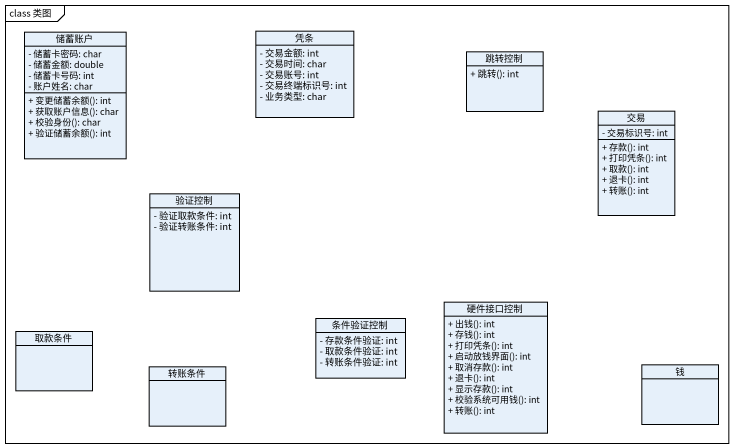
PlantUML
@startuml
mainframe class 类图
hide circle
hide empty members
skinparam classAttributeIconSize 0
class 储蓄账户 {
  - 储蓄卡密码: char
  - 储蓄金额: double
  - 储蓄卡号码: int
  - 账户姓名: char
  + 变更储蓄余额(): int
  + 获取账户信息(): char
  + 校验身份(): char
  + 验证储蓄余额(): int
}
class 凭条 {
  - 交易金额: int
  - 交易时间: char
  - 交易账号: int
  - 交易终端标识号: int
  - 业务类型: char
}
class 跳转控制 {
  + 跳转(): int
}
class 交易 {
  - 交易标识号: int
  + 存款(): int
  + 打印凭条(): int
  + 取款(): int
  + 退卡(): int
  + 转账(): int
}
class 验证控制 {
  - 验证取款条件: int
  - 验证转账条件: int
}
class 硬件接口控制 {
  + 出钱(): int
  + 存钱(): int
  + 打印凭条(): int
  + 启动放钱界面(): int
  + 取消存款(): int
  + 退卡(): int
  + 显示存款(): int
  + 校验系统可用钱(): int
  + 转账(): int
}
class 取款条件
class 条件验证控制 {
  - 存款条件验证: int
  - 取款条件验证: int
  - 转账条件验证: int
}
class 转账条件
class 钱
@enduml
